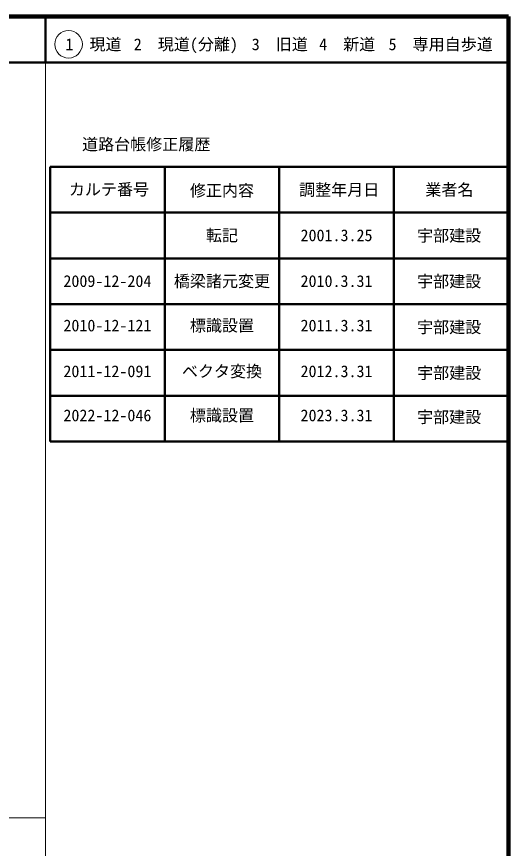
# Model space of a CAD drawing. Units: millimetres, scale not verified. Extents: x 40000 to 680000, y 20000 to 380000.
# Drawn here: x 572693 to 680000, y 198357 to 380000 of the extents above; entities that cross this region are included whole.
import ezdxf
from ezdxf.enums import TextEntityAlignment as Align

# ---------------------------------------------------------------- set-up
doc = ezdxf.new("R2010")
doc.units = ezdxf.units.MM
doc.header["$LTSCALE"] = 1000
for name, color, linetype, lineweight in [('M-TTL', 2, 'Continuous', 140), ('M-TTL-BAND', 7, 'Continuous', 13), ('M-TTL-FRAM', 2, 'Continuous', 50), ('M-TTL-LINE', 7, 'Continuous', 50), ('M-TTL-TXT', 7, 'Continuous', 13)]:
    doc.layers.add(name, color=color, linetype=linetype, lineweight=lineweight)
doc.styles.add('ＭＳ ゴシック', font='')
doc.styles.get('ＭＳ ゴシック').set_extended_font_data('MS Gothic')

msp = doc.modelspace()

# ---------------------------------------------------------------- linework, layer by layer
at = {"layer": 'M-TTL'}
for p, q in [((680000, 380000), (40000, 380000)), ((680000, 20000), (680000, 380000))]:
    msp.add_line(p, q, dxfattribs=at)
at = {"layer": 'M-TTL-BAND'}
for p, q in [((579000, 20000), (579000, 370000)), ((40000, 205000), (579000, 205000))]:
    msp.add_line(p, q, dxfattribs=at)
at = {"layer": 'M-TTL-FRAM'}
for p, q in [((580000, 347197), (580000, 287197)), ((580000, 347197), (680000, 347197)), ((580000, 287197), (680000, 287197))]:
    msp.add_line(p, q, dxfattribs=at)
at = {"layer": 'M-TTL-LINE'}
for p, q in [((579000, 380000), (579000, 370000)), ((40000, 370000), (680000, 370000)), ((605000, 347197), (605000, 287197)), ((630000, 347197), (630000, 287197)), ((655000, 347197), (655000, 287197)), ((580000, 337197), (680000, 337197)), ((580000, 327197), (680000, 327197)), ((580000, 317197), (680000, 317197)), ((580000, 307197), (680000, 307197)), ((580000, 297197), (680000, 297197))]:
    msp.add_line(p, q, dxfattribs=at)
at = {"layer": 'M-TTL-TXT'}
msp.add_circle((584031, 373958), 3000, dxfattribs=at)

# ---------------------------------------------------------------- texts
at = {"layer": 'M-TTL-TXT', "style": 'ＭＳ ゴシック'}
for s, p in [('1\u3000現道', (589448, 373958)), ('2\u3000現道(分離)', (609619, 373958)), ('3\u3000旧道', (630121, 373958)), ('4\u3000新道', (644824, 373958)), ('5\u3000専用自歩道', (665228, 373958)), ('道路台帳修正履歴', (600968, 352113)), ('カルテ番号', (592839, 342277)), ('修正内容', (617509, 342023)), ('調整年月日', (643089, 342197)), ('業者名', (667134, 342197)), ('転記', (617500, 332245)), ('2001.3.25', (642500, 332245)), ('宇部建設', (667077, 332189)), ('2009-12-204', (592500, 322245)), ('橋梁諸元変更', (617500, 322245)), ('2010.3.31', (642500, 322245)), ('宇部建設', (667077, 322189)), ('宇部建設', (667077, 312189)), ('宇部建設', (667077, 302189)), ('宇部建設', (667077, 292557))]:
    msp.add_text(s, height=2566, dxfattribs=at).set_placement(p, align=Align.MIDDLE_CENTER)
for s, p in [('2010-12-121', (592500, 310495)), ('標識設置', (617500, 310495)), ('2011.3.31', (642500, 310495)), ('2011-12-091', (592500, 300495)), ('ベクタ変換', (617500, 300495)), ('2012.3.31', (642500, 300495)), ('標識設置', (617500, 290864)), ('2022-12-046', (592500, 290864)), ('2023.3.31', (642500, 290864))]:
    msp.add_text(s, height=2566, dxfattribs=at).set_placement(p, align=Align.BOTTOM_CENTER)

doc.saveas('drawing.dxf')
